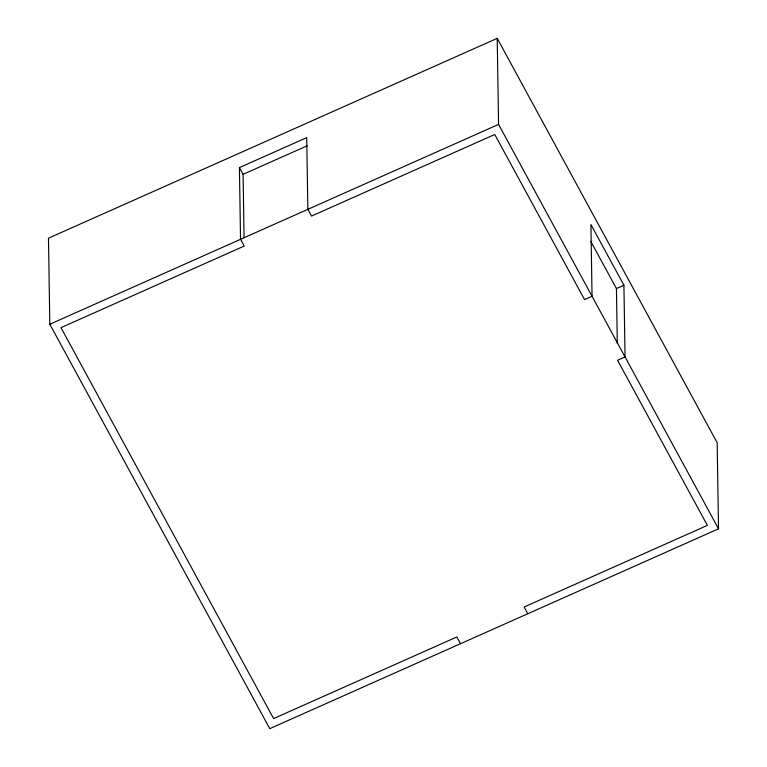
<?xml version="1.0" encoding="UTF-8"?>
<svg xmlns="http://www.w3.org/2000/svg" width="767" height="767" viewBox="0 0 767 767"><rect width="100%" height="100%" fill="white"/><g stroke="black" fill="none" stroke-linecap="round" stroke-linejoin="round"><path stroke-width="1.15" d="M497.217 38.35L48.474 238.192L49.826 324.249L269.783 728.65L718.526 528.808L717.174 442.751L497.217 38.35L498.569 124.398L718.526 528.808M460.497 643.714L456.835 636.974L273.598 718.583L60.977 327.653L244.213 246.054L240.541 239.314L239.419 167.599L306.723 137.629L307.855 209.333L311.517 216.073L494.753 134.474L584.569 299.6L592.047 296.273L590.926 224.568L623.916 285.228L625.047 356.933L617.56 360.26L707.375 525.395L524.139 607.004L527.811 613.744M244.079 237.684L243.081 174.339L307.136 145.816M49.826 324.249L498.569 124.398M617.301 343.53L616.438 288.555L623.916 285.228M590.839 241.49L616.438 288.555M239.419 167.599L243.081 174.339"/></g></svg>
